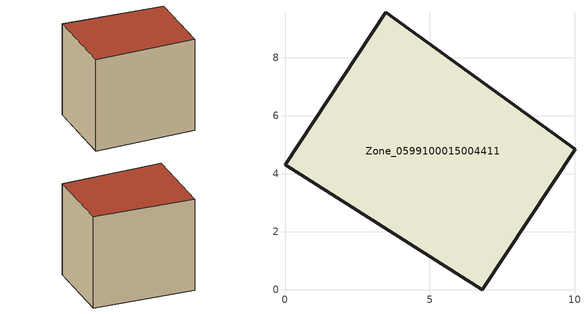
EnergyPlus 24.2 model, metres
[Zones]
Zone_0599100015004411
 floor ground (C_G): 6.8,0 0,4.32 3.48,9.58 10.01,4.86 z0.87
 wall outside (C_F): 0,4.32 6.8,0 10.01,4.86 3.48,9.58 0,4.32 z0.87:8.51
 roof outside (C_R): 10.01,4.86 3.48,9.58 0,4.32 6.8,0 z8.51
[BUILDING]
Pand.0599100015004411: North Axis=0; Terrain=City; Loads Convergence Tolerance Value=0.04; Temperature Convergence Tolerance Value=0.4; Solar Distribution=FullExterior; Maximum Number of Warmup Days=25; Minimum Number of Warmup Days=1
[Site:Location]
Rotterdam.The.Hague.AP_ZH_NLD Design_Conditions: Latitude=51.96; Longitude=4.45; Time Zone=1; Elevation=-4.5
[SITE:GROUNDTEMPERATURE:BUILDINGSURFACE]
18, 18, 18, 18, 18, 18, 18, 18, 18, 18, 18, 18
[MATERIAL] Thermal Absorptance=0.9; Solar Absorptance=0.7; Visible Absorptance=0.7
Name | Roughness | Thickness | Conductivity | Density | Specific Heat
G.TC.1965-1974 | MediumSmooth | 0.15 | 0.882353 | 540 | 1210
F.TC.1965-1974 | Rough | 0.3 | 0.697674 | 1920 | 840
R.TC.1965-1974 | MediumRough | 0.2 | 0.232558 | 1500 | 1000
[CONSTRUCTION]
C_G: G.TC.1965-1974
C_F: F.TC.1965-1974
C_R: R.TC.1965-1974
[ZONE]
Zone_0599100015004411: Type=1; Multiplier=1; Ceiling Height=Autocalculate; Volume=Autocalculate; Floor Area=autocalculate; Part of Total Floor Area=Yes
[ZONEINFILTRATION:DESIGNFLOWRATE]
Infil_Zone_0599100015004411: Zone or ZoneList or Space or SpaceList=Zone_0599100015004411; Schedule=AlwaysOn; Design Flow Rate Calculation Method=Flow/Area; Flow Rate per Floor Area=0.003; Constant Term Coefficient=1; Temperature Term Coefficient=0; Velocity Term Coefficient=0; Velocity Squared Term Coefficient=0
[HVACTEMPLATE:ZONE:IDEALLOADSAIRSYSTEM]
Zone_0599100015004411: Maximum Heating Supply Air Temperature=50; Minimum Cooling Supply Air Temperature=13; Maximum Heating Supply Air Humidity Ratio=0.0156; Minimum Cooling Supply Air Humidity Ratio=0.0077; Heating Limit=NoLimit; Cooling Limit=NoLimit; Dehumidification Control Type=ConstantSensibleHeatRatio; Cooling Sensible Heat Ratio=0.7; Dehumidification Setpoint=60; Humidification Control Type=None; Humidification Setpoint=30; Outdoor Air Method=None; Outdoor Air Flow Rate per Person=0.00944; Outdoor Air Flow Rate per Zone Floor Area=0; Outdoor Air Flow Rate per Zone=0; Demand Controlled Ventilation Type=None; Outdoor Air Economizer Type=NoEconomizer; Heat Recovery Type=None; Sensible Heat Recovery Effectiveness=0.7; Latent Heat Recovery Effectiveness=0.65
[ZONECONTROL:THERMOSTAT]
ThermostatControl_Zone_0599100015004411: Zone or ZoneList=Zone_0599100015004411; Control Type Schedule=DualSetpointControlType; Control 1=Thermostat_Zone_0599100015004411; Temperature Difference Between Cutout And Setpoint=0
[THERMOSTATSETPOINT:DUALSETPOINT]
Thermostat_Zone_0599100015004411: Heating Setpoint Temperature Schedule=HeatingSetpoint_Zone_0599100015004411; Cooling Setpoint Temperature Schedule=CoolingSetpoint_Zone_0599100015004411
[SCHEDULE:COMPACT]
HeatingSetpoint_Zone_0599100015004411: Through: 12/31, For: AllDays, Until: 24:00, 21
CoolingSetpoint_Zone_0599100015004411: Through: 12/31, For: AllDays, Until: 24:00, 24
DualSetpointControlType: Through: 12/31, For: AllDays, Until: 24:00, 4
AlwaysOn: Through: 12/31, For: AllDays, Until: 24:00, 1
